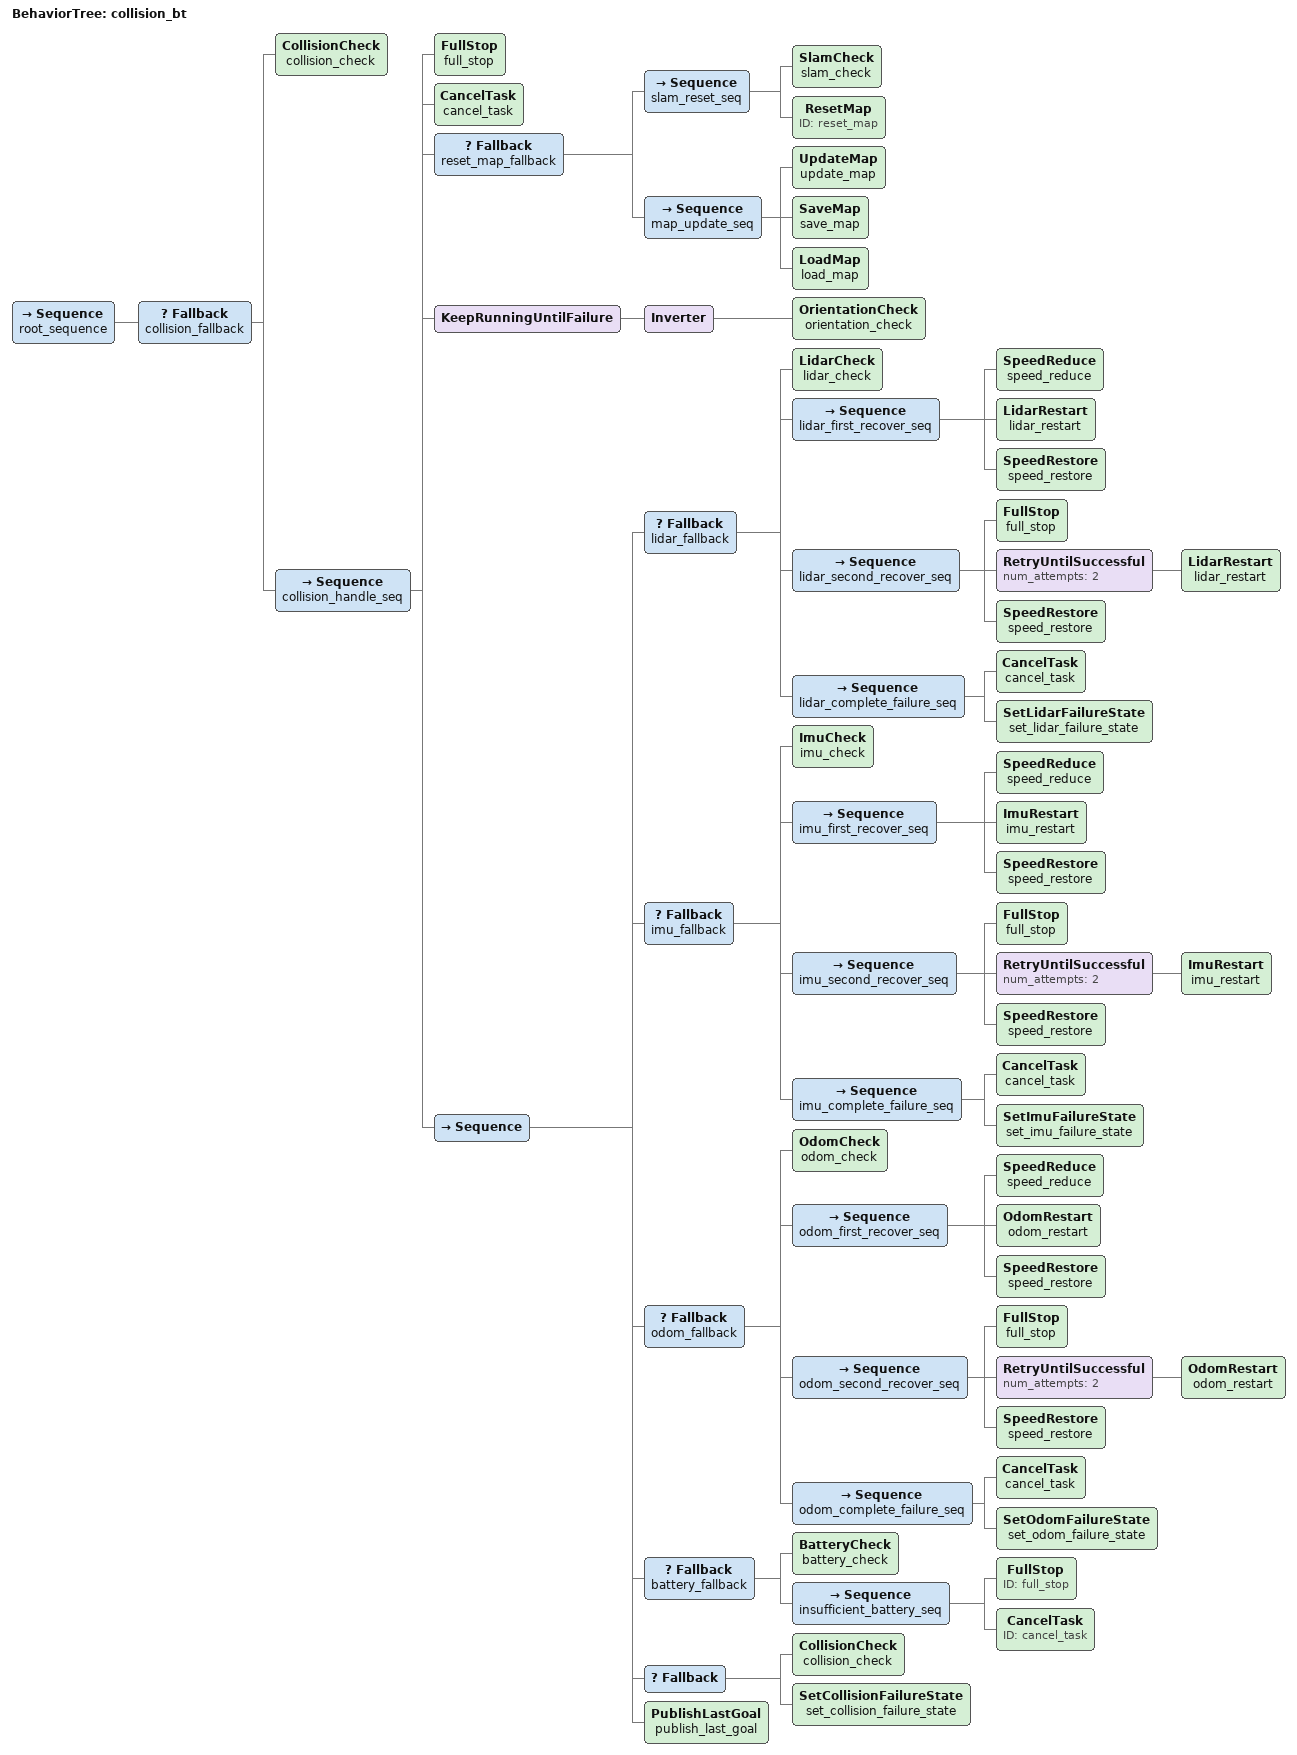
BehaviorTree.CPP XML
<?xml version="1.0"?>
<root BTCPP_format="4" >
    <BehaviorTree ID="collision_bt">
        <Sequence name="root_sequence">
            <Fallback name="collision_fallback">
                <CollisionCheck name="collision_check"/>
                <Sequence name="collision_handle_seq">
                    <FullStop name="full_stop"/>
                    <CancelTask name="cancel_task"/>
                    <Fallback name="reset_map_fallback">
                        <Sequence name="slam_reset_seq">
                            <SlamCheck name="slam_check"/>
                            <ResetMap ID="reset_map"/>
                        </Sequence>
                        <Sequence name="map_update_seq">
                            <UpdateMap name="update_map"/>
                            <SaveMap name="save_map"/>
                            <LoadMap name="load_map"/>
                        </Sequence>
                    </Fallback>
                    <KeepRunningUntilFailure>
                        <Inverter>
                            <OrientationCheck name="orientation_check"/>
                        </Inverter>
                    </KeepRunningUntilFailure>
                    <Sequence>
                        <Fallback name="lidar_fallback">
                            <LidarCheck name="lidar_check"/>
                            <Sequence name="lidar_first_recover_seq">
                                <SpeedReduce name="speed_reduce"/>
                                <LidarRestart name="lidar_restart"/>
                                <SpeedRestore name="speed_restore"/>
                            </Sequence>
                            <Sequence name="lidar_second_recover_seq">
                                <FullStop name="full_stop"/>
                                <RetryUntilSuccessful num_attempts="2">
                                    <LidarRestart name="lidar_restart"/>
                                </RetryUntilSuccessful>
                                <SpeedRestore name="speed_restore"/>
                            </Sequence>
                            <Sequence name="lidar_complete_failure_seq">
                                <CancelTask name="cancel_task"/>
                                <SetLidarFailureState name="set_lidar_failure_state"/>
                            </Sequence>
                        </Fallback>
                        <Fallback name="imu_fallback">
                            <ImuCheck name="imu_check"/>
                            <Sequence name="imu_first_recover_seq">
                                <SpeedReduce name="speed_reduce"/>
                                <ImuRestart name="imu_restart"/>
                                <SpeedRestore name="speed_restore"/>
                            </Sequence>
                            <Sequence name="imu_second_recover_seq">
                                <FullStop name="full_stop"/>
                                <RetryUntilSuccessful num_attempts="2">
                                    <ImuRestart name="imu_restart"/>
                                </RetryUntilSuccessful>
                                <SpeedRestore name="speed_restore"/>
                            </Sequence>
                            <Sequence name="imu_complete_failure_seq">
                                <CancelTask name="cancel_task"/>
                                <SetImuFailureState name="set_imu_failure_state"/>
                            </Sequence>
                        </Fallback>
                        <Fallback name="odom_fallback">
                            <OdomCheck name="odom_check"/>
                            <Sequence name="odom_first_recover_seq">
                                <SpeedReduce name="speed_reduce"/>
                                <OdomRestart name="odom_restart"/>
                                <SpeedRestore name="speed_restore"/>
                            </Sequence>
                            <Sequence name="odom_second_recover_seq">
                                <FullStop name="full_stop"/>
                                <RetryUntilSuccessful num_attempts="2">
                                    <OdomRestart name="odom_restart"/>
                                </RetryUntilSuccessful>
                                <SpeedRestore name="speed_restore"/>
                            </Sequence>
                            <Sequence name="odom_complete_failure_seq">
                                <CancelTask name="cancel_task"/>
                                <SetOdomFailureState name="set_odom_failure_state"/>
                            </Sequence>
                        </Fallback>
                        <Fallback name="battery_fallback">
                            <BatteryCheck name="battery_check"/>
                            <Sequence name="insufficient_battery_seq">
                                <FullStop ID="full_stop"/>
                                <CancelTask ID="cancel_task"/>
                            </Sequence>
                        </Fallback>
                        <Fallback>
                            <CollisionCheck name="collision_check"/>
                            <SetCollisionFailureState name="set_collision_failure_state"/>
                        </Fallback>
                        <PublishLastGoal name="publish_last_goal"/>
                    </Sequence>
                </Sequence>
            </Fallback>
        </Sequence>
    </BehaviorTree>

    <!-- the BT executor don't require this, but Groot does -->
    <TreeNodeModel>
        <Condition ID="LidarCheck"/>
        <Action ID="LidarRestart"/>
        <Action ID="SetLidarFailureState"/>

        <Condition ID="ImuCheck"/>
        <Action ID="ImuRestart"/>
        <Action ID="SetImuFailureState"/>

        <Condition ID="OdomCheck"/>
        <Action ID="OdomRestart"/>
        <Action ID="SetOdomFailureState"/>

        <Condition ID="BatteryCheck"/>

        <Condition ID="GlobalPlannerCheck"/>
        <Action ID="GlobalPlannerRestart"/>
        <Action ID="SetPathFailureState"/>

        <Action ID="PathPossibilityCheck"/>

        <Condition ID="CollisionCheck"/>
        <Action ID="set_collision_failure_state"/>

        <Condition ID="OrientationCheck"/>
        <Condition ID="SlamCheck"/>

        <Action ID="ResetMap"/>
        <Action ID="UpdateMap"/>
        <Action ID="SaveMap"/>
        <Action ID="LoadMap"/>

        <Action ID="SpeedReduce"/>
        <Action ID="SpeedRestore"/>
        <Action ID="FullStop"/>

        <Action ID="CancelTask"/>
    </TreeNodeModel>
</root>
